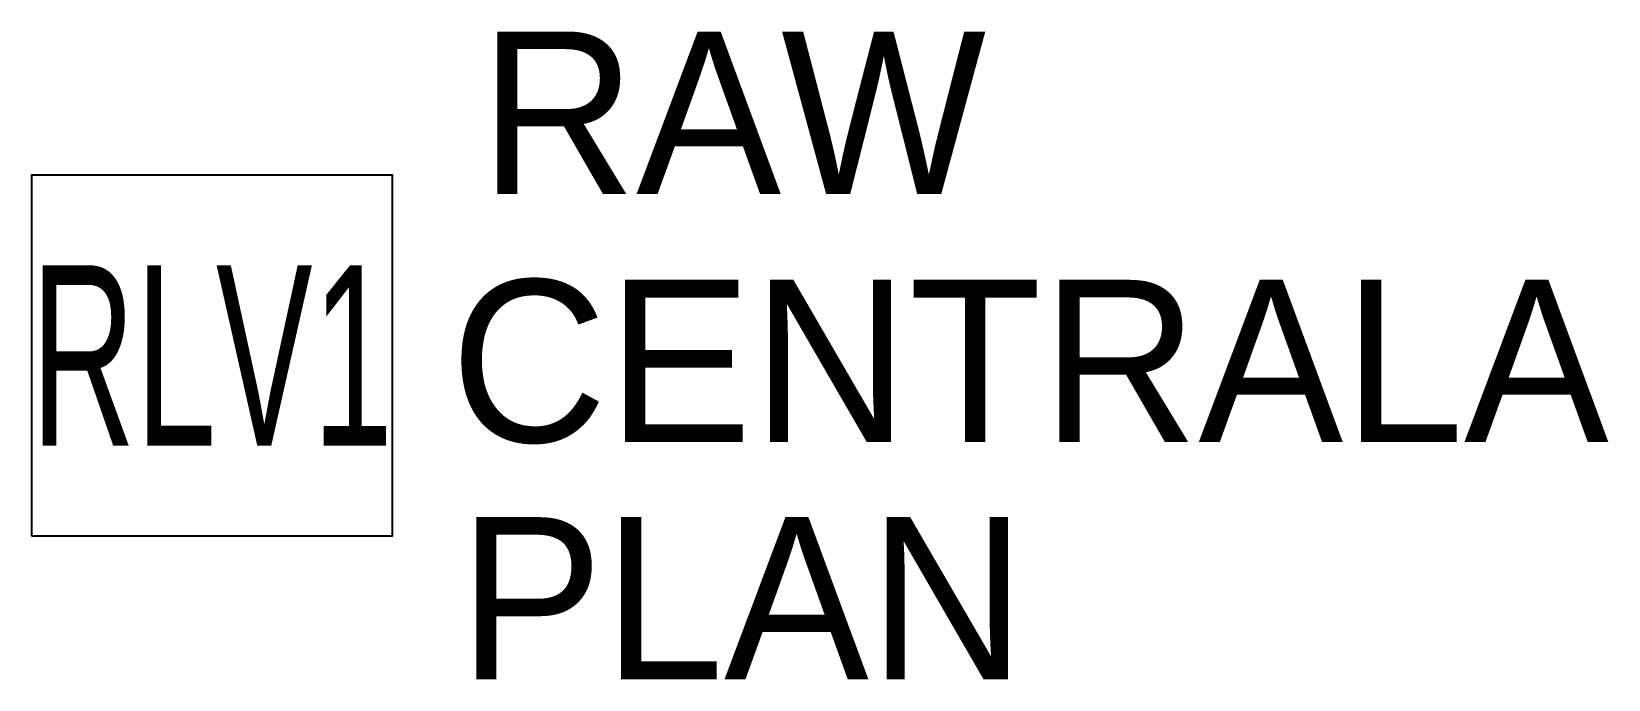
# Model space of a CAD drawing. Header units: millimetres. Extents: x 0 to 1748, y -159 to 559.
import ezdxf

# ---------------------------------------------------------------- set-up
doc = ezdxf.new("R2010")
doc.units = ezdxf.units.MM
doc.header["$LTSCALE"] = 0.25
doc.layers.get('0').update_dxf_attribs({"color": 252})
doc.styles.get("Standard").update_dxf_attribs({"font": 'PM_SMPLX.shx'})

msp = doc.modelspace()

# ---------------------------------------------------------------- linework, layer by layer
msp.add_lwpolyline([(0, 0), (400, 0), (400, 400), (0, 400)], close=True)

# ---------------------------------------------------------------- texts
at = {"insert": (200, 200), "char_height": 200, "width": 400, "attachment_point": 5}
msp.add_mtext('\\W0.6;RLV1', dxfattribs=at)
for tag, p, s, flags in [('RAW', (496.4, 379.2), 'XX', 9), ('CENTRALA', (464.2, 103.9), 'xx', 8), ('PLAN', (473.1, -159.2), 'xx', 9)]:
    msp.add_attdef(tag, p, s, height=180, dxfattribs=dict(flags=flags))

doc.saveas('drawing.dxf')
